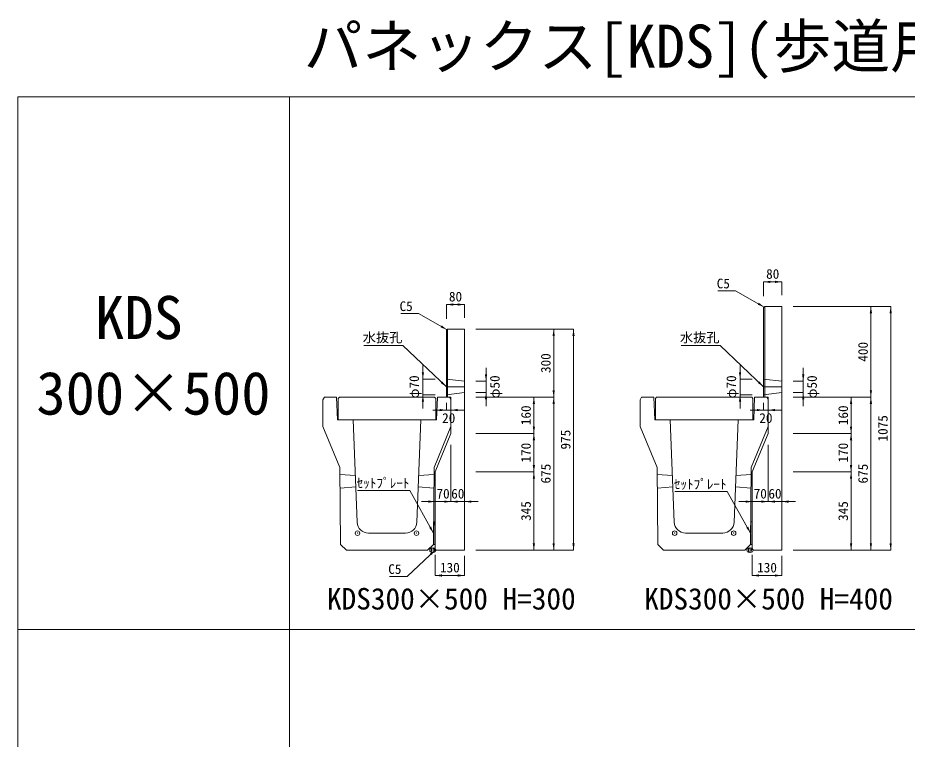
# Model space of a CAD drawing. Units: millimetres at full size, sheet at 1:40. Extents: x 172874 to 199766, y 869448 to 902797.
# Drawn here: x 172874 to 176800, y 899614 to 902797 of the extents above; entities that cross this region are included whole.
import ezdxf
from ezdxf.enums import TextEntityAlignment as Align

# ---------------------------------------------------------------- set-up
doc = ezdxf.new("R2010")
doc.units = ezdxf.units.MM
doc.header["$LTSCALE"] = 40
doc.header["$PDMODE"] = 32
doc.header["$PDSIZE"] = 20
for name, pattern in [('DASHED', [7.5, 6, -1.5]), ('USER1', [28.575, 19.05, -3.175, 3.175, -3.175]), ('USER2', [4.7625, 3.175, -1.5875])]:
    doc.linetypes.add(name, pattern=pattern)
for name, color, linetype, lineweight in [('セットプレート', 3, 'Continuous', 13), ('パネックスKDS', 2, 'Continuous', 13), ('図枠', 5, 'Continuous', 13), ('寸法線', 7, 'Continuous', 13), ('引出線', 4, 'Continuous', 13), ('本体', 2, 'Continuous', 13), ('補助線', 8, 'Continuous', 13)]:
    doc.layers.add(name, color=color, linetype=linetype, lineweight=lineweight)
doc.layers.add('文字', color=7, linetype='Continuous')
doc.styles.add('ＭＳ ゴシック', font='')
doc.styles.get('ＭＳ ゴシック').set_extended_font_data('MS Gothic')

# ---------------------------------------------------------------- blocks, each defined once
blk = doc.blocks.new('filled_arrow')
at = {"color": 0, "linetype": 'Continuous', "lineweight": -2}
blk.add_solid([(7.5, 1.25), (0, 0), (7.5, -1.25)], dxfattribs=at)

msp = doc.modelspace()

# ---------------------------------------------------------------- linework, layer by layer
at = {"layer": 'セットプレート'}
for points in [[(174708.36, 900473.33), (174714.36, 900473.28), (174715.22, 900573.27), (174709.22, 900573.33)], [(176108.36, 900473.33), (176114.36, 900473.28), (176115.22, 900573.27), (176109.22, 900573.33)]]:
    msp.add_lwpolyline(points, close=True, dxfattribs=at)
at = {"layer": 'パネックスKDS'}
for p, q in [((176166.29, 901518.33), (176171.29, 901523.33)), ((176166.29, 901123.33), (176166.29, 901518.33)), ((176171.29, 901523.33), (176246.29, 901523.33)), ((176246.29, 900448.33), (176246.29, 901523.33)), ((174766.29, 901418.33), (174771.29, 901423.33)), ((174766.29, 901123.33), (174766.29, 901418.33)), ((174771.29, 901423.33), (174846.29, 901423.33)), ((174846.29, 900448.33), (174846.29, 901423.33)), ((174766.29, 901123.33), (174786.29, 901123.33)), ((174786.29, 900963.33), (174786.29, 901123.33)), ((176166.29, 901123.33), (176186.29, 901123.33)), ((176186.29, 900963.33), (176186.29, 901123.33)), ((174786.29, 900963.33), (174716.29, 900793.33)), ((176186.29, 900963.33), (176116.29, 900793.33)), ((174716.29, 900453.33), (174716.29, 900793.33)), ((176116.29, 900453.33), (176116.29, 900793.33)), ((174716.29, 900453.33), (174721.29, 900448.33)), ((174721.29, 900448.33), (174846.29, 900448.33)), ((176116.29, 900453.33), (176121.29, 900448.33)), ((176121.29, 900448.33), (176246.29, 900448.33))]:
    msp.add_line(p, q, dxfattribs=at)
at = {"layer": 'パネックスKDS', "lineweight": 5}
for p, q in [((176171.29, 901123.33), (176171.29, 901523.33)), ((174771.29, 901123.33), (174771.29, 901423.33))]:
    msp.add_line(p, q, dxfattribs=at)
at = {"layer": 'パネックスKDS', "linetype": 'DASHED', "lineweight": 9}
for p, q in [((174766.29, 901203.33), (174846.29, 901193.33)), ((176166.29, 901203.33), (176246.29, 901193.33)), ((174766.29, 901133.33), (174846.29, 901143.33)), ((176166.29, 901133.33), (176246.29, 901143.33))]:
    msp.add_line(p, q, dxfattribs=at)
at = {"layer": '図枠'}
for p, q in [((172874.21, 902448.33), (185274.21, 902448.33)), ((172874.21, 902448.33), (172874.21, 887048.33)), ((174074.21, 902448.33), (174074.21, 887048.33)), ((172874.21, 900098.33), (185274.21, 900098.33))]:
    msp.add_line(p, q, dxfattribs=at)
at = {"layer": '寸法線'}
for p, q in [((176166.29, 901631.88), (176246.29, 901631.88)), ((176166.29, 901568.33), (176166.29, 901631.88)), ((176246.29, 901573.33), (176246.29, 901631.88)), ((174766.29, 901531.88), (174846.29, 901531.88)), ((174766.29, 901468.33), (174766.29, 901531.88)), ((174846.29, 901473.33), (174846.29, 901531.88)), ((176296.29, 901523.33), (176727.13, 901523.33)), ((176296.29, 901523.33), (176639.63, 901523.33)), ((176639.63, 901123.33), (176639.63, 901523.33)), ((176727.13, 900448.33), (176727.13, 901523.33)), ((174896.29, 901423.33), (175327.13, 901423.33)), ((174896.29, 901423.33), (175239.63, 901423.33)), ((175239.63, 901123.33), (175239.63, 901423.33)), ((175327.13, 900448.33), (175327.13, 901423.33)), ((174662.22, 901263.33), (174662.22, 901073.33)), ((174940.96, 901253.33), (174940.96, 901083.33)), ((176062.22, 901263.33), (176062.22, 901073.33)), ((176340.96, 901253.33), (176340.96, 901083.33)), ((174716.29, 901203.33), (174662.22, 901203.33)), ((174896.29, 901193.33), (174940.96, 901193.33)), ((176116.29, 901203.33), (176062.22, 901203.33)), ((176296.29, 901193.33), (176340.96, 901193.33)), ((174716.29, 901133.33), (174662.22, 901133.33)), ((174896.29, 901143.33), (174940.96, 901143.33)), ((174896.29, 901123.33), (175239.63, 901123.33)), ((174896.29, 901123.33), (175152.13, 901123.33)), ((174896.29, 901123.33), (175239.63, 901123.33)), ((175152.13, 901123.33), (175152.13, 900963.33)), ((175239.63, 901123.33), (175239.63, 900448.33)), ((176116.29, 901133.33), (176062.22, 901133.33)), ((176296.29, 901143.33), (176340.96, 901143.33)), ((176296.29, 901123.33), (176639.63, 901123.33)), ((176296.29, 901123.33), (176552.13, 901123.33)), ((176296.29, 901123.33), (176639.63, 901123.33)), ((176552.13, 901123.33), (176552.13, 900963.33)), ((176639.63, 901123.33), (176639.63, 900448.33)), ((174766.29, 901098.33), (174766.29, 901066.25)), ((174786.29, 901098.33), (174786.29, 901066.25)), ((176166.29, 901098.33), (176166.29, 901066.25)), ((176186.29, 901098.33), (176186.29, 901066.25)), ((174706.29, 901066.25), (174846.29, 901066.25)), ((176106.29, 901066.25), (176246.29, 901066.25)), ((174896.29, 900963.33), (175152.13, 900963.33)), ((174896.29, 900963.33), (175152.13, 900963.33)), ((175152.13, 900963.33), (175152.13, 900793.33)), ((176296.29, 900963.33), (176552.13, 900963.33)), ((176296.29, 900963.33), (176552.13, 900963.33)), ((176552.13, 900963.33), (176552.13, 900793.33)), ((174786.29, 900913.33), (174786.29, 900662.5)), ((174786.29, 900913.33), (174786.29, 900662.5)), ((174846.29, 900913.33), (174846.29, 900662.5)), ((176186.29, 900913.33), (176186.29, 900662.5)), ((176186.29, 900913.33), (176186.29, 900662.5)), ((176246.29, 900913.33), (176246.29, 900662.5)), ((174896.29, 900793.33), (175152.13, 900793.33)), ((174896.29, 900793.33), (175152.13, 900793.33)), ((175152.13, 900793.33), (175152.13, 900448.33)), ((176296.29, 900793.33), (176552.13, 900793.33)), ((176296.29, 900793.33), (176552.13, 900793.33)), ((176552.13, 900793.33), (176552.13, 900448.33)), ((174716.29, 900743.33), (174716.29, 900662.5)), ((176116.29, 900743.33), (176116.29, 900662.5)), ((174846.29, 900662.5), (174656.29, 900662.5)), ((174726.29, 900662.5), (174906.29, 900662.5)), ((176246.29, 900662.5), (176056.29, 900662.5)), ((176126.29, 900662.5), (176306.29, 900662.5)), ((174896.29, 900448.33), (175327.13, 900448.33)), ((174896.29, 900448.33), (175239.63, 900448.33)), ((174896.29, 900448.33), (175152.13, 900448.33)), ((176296.29, 900448.33), (176727.13, 900448.33)), ((176296.29, 900448.33), (176639.63, 900448.33)), ((176296.29, 900448.33), (176552.13, 900448.33)), ((174716.29, 900428.33), (174716.29, 900336.53)), ((174846.29, 900423.33), (174846.29, 900336.53)), ((176116.29, 900428.33), (176116.29, 900336.53)), ((176246.29, 900423.33), (176246.29, 900336.53)), ((174716.29, 900336.53), (174846.29, 900336.53)), ((176116.29, 900336.53), (176246.29, 900336.53))]:
    msp.add_line(p, q, dxfattribs=at)
at = {"layer": '引出線'}
for points in [[(176168.79, 901520.83), (176042.42, 901591.91), (175964.65, 901591.91)], [(174768.79, 901420.83), (174642.42, 901491.91), (174564.65, 901491.91)], [(174766.29, 901168.33), (174573.83, 901351.78), (174402.09, 901351.78)], [(176166.29, 901168.33), (175973.83, 901351.78), (175802.09, 901351.78)], [(174708.79, 900523.33), (174605.1, 900711.66), (174373.74, 900711.66)], [(176108.79, 900523.33), (176005.1, 900706.77), (175773.74, 900706.77)], [(174718.79, 900450.83), (174592.42, 900332.18), (174514.65, 900332.18)]]:
    msp.add_lwpolyline(points, dxfattribs=at)
at = {"layer": '本体'}
for p, q in [((174227.29, 901123.33), (174221.29, 901111.33)), ((174227.29, 901123.33), (174281.29, 901123.33)), ((174281.29, 901123.33), (174285.29, 901023.33)), ((174726.29, 901123.33), (174722.29, 901023.33)), ((174726.29, 901123.33), (174780.29, 901123.33)), ((174780.29, 901123.33), (174786.29, 901111.33)), ((175627.29, 901123.33), (175621.29, 901111.33)), ((175627.29, 901123.33), (175681.29, 901123.33)), ((175681.29, 901123.33), (175685.29, 901023.33)), ((176126.29, 901123.33), (176122.29, 901023.33)), ((176126.29, 901123.33), (176180.29, 901123.33)), ((176180.29, 901123.33), (176186.29, 901111.33)), ((174221.29, 901111.33), (174221.29, 900993.33)), ((174786.29, 901111.33), (174786.29, 900993.33)), ((175621.29, 901111.33), (175621.29, 900993.33)), ((176186.29, 901111.33), (176186.29, 900993.33)), ((174285.29, 901023.33), (174353.79, 901023.33)), ((174353.79, 901023.33), (174371.87, 900571.33)), ((174635.71, 900571.33), (174653.79, 901023.33)), ((174653.79, 901023.33), (174722.29, 901023.33)), ((175685.29, 901023.33), (175753.79, 901023.33)), ((175753.79, 901023.33), (175771.87, 900571.33)), ((176035.71, 900571.33), (176053.79, 901023.33)), ((176053.79, 901023.33), (176122.29, 901023.33)), ((174221.29, 900993.33), (174296.29, 900813.33)), ((174786.29, 900993.33), (174711.29, 900813.33)), ((175621.29, 900993.33), (175696.29, 900813.33)), ((176186.29, 900993.33), (176111.29, 900813.33)), ((174296.29, 900813.33), (174299.22, 900473.33)), ((174708.36, 900473.33), (174711.29, 900813.33)), ((175696.29, 900813.33), (175699.22, 900473.33)), ((176108.36, 900473.33), (176111.29, 900813.33)), ((174421.83, 900523.33), (174585.75, 900523.33)), ((175821.83, 900523.33), (175985.75, 900523.33)), ((174299.22, 900473.33), (174324.44, 900448.33)), ((174324.44, 900448.33), (174683.14, 900448.33)), ((174683.14, 900448.33), (174708.36, 900473.33)), ((175699.22, 900473.33), (175724.44, 900448.33)), ((175724.44, 900448.33), (176083.14, 900448.33)), ((176083.14, 900448.33), (176108.36, 900473.33))]:
    msp.add_line(p, q, dxfattribs=at)
at = {"layer": '本体', "linetype": 'USER2'}
for p, q in [((174296.56, 900782.33), (174363.63, 900777.33)), ((174711.02, 900782.33), (174643.95, 900777.33)), ((175696.56, 900782.33), (175763.63, 900777.33)), ((176111.02, 900782.33), (176043.95, 900777.33)), ((174365.63, 900727.33), (174297.08, 900722.33)), ((174641.95, 900727.33), (174710.51, 900722.33)), ((175765.63, 900727.33), (175697.08, 900722.33)), ((176041.95, 900727.33), (176110.51, 900722.33))]:
    msp.add_line(p, q, dxfattribs=at)
at = {"layer": '本体', "lineweight": 20}
for points in [[(174288.79, 901117.33), (174293.79, 901123.33), (174713.79, 901123.33), (174718.79, 901117.33), (174718.79, 901023.33), (174288.79, 901023.33)], [(175688.79, 901117.33), (175693.79, 901123.33), (176113.79, 901123.33), (176118.79, 901117.33), (176118.79, 901023.33), (175688.79, 901023.33)]]:
    msp.add_lwpolyline(points, close=True, dxfattribs=at)
at = {"layer": '本体'}
for centre, start, end in [((174421.83, 900573.33), 182.29061, 270), ((174585.75, 900573.33), 270, 357.70939), ((175821.83, 900573.33), 182.29061, 270), ((175985.75, 900573.33), 270, 357.70939)]:
    msp.add_arc(centre, 50, start, end, dxfattribs=at)
at = {"layer": '補助線', "linetype": 'USER1'}
for p, q in [((174766.29, 901168.33), (174846.29, 901168.33)), ((176166.29, 901168.33), (176246.29, 901168.33))]:
    msp.add_line(p, q, dxfattribs=at)
at = {"layer": '補助線'}
for p in [(174373.79, 900523.33), (174633.79, 900523.33), (175773.79, 900523.33), (176033.79, 900523.33), (174702.29, 900448.33), (174709.29, 900448.33), (174709.29, 900448.33), (176102.29, 900448.33), (176109.29, 900448.33), (176109.29, 900448.33)]:
    msp.add_point(p, dxfattribs=at)

# ---------------------------------------------------------------- block references
at = {"layer": '寸法線', "xscale": 4, "yscale": 4}
for p in [(176166.29, 901631.88), (174766.29, 901531.88), (174786.29, 901066.25), (176186.29, 901066.25), (174786.29, 900662.5), (174846.29, 900662.5), (176186.29, 900662.5), (176246.29, 900662.5), (174716.29, 900336.53), (176116.29, 900336.53)]:
    msp.add_blockref('filled_arrow', p, dxfattribs=at)
for p, rotation in [((176246.29, 901631.88), 180), ((174846.29, 901531.88), 180), ((176639.63, 901523.33), 270), ((176727.13, 901523.33), 270), ((175239.63, 901423.33), 270), ((175327.13, 901423.33), 270), ((174662.22, 901203.33), 90), ((176062.22, 901203.33), 90), ((174940.96, 901193.33), 90), ((176340.96, 901193.33), 90), ((174662.22, 901133.33), 270), ((174940.96, 901143.33), 270), ((175152.13, 901123.33), 270), ((175239.63, 901123.33), 90), ((175239.63, 901123.33), 270), ((176062.22, 901133.33), 270), ((176340.96, 901143.33), 270), ((176552.13, 901123.33), 270), ((176639.63, 901123.33), 90), ((176639.63, 901123.33), 270), ((174766.29, 901066.25), 180), ((176166.29, 901066.25), 180), ((175152.13, 900963.33), 90), ((175152.13, 900963.33), 270), ((176552.13, 900963.33), 90), ((176552.13, 900963.33), 270), ((175152.13, 900793.33), 90), ((176552.13, 900793.33), 90), ((175152.13, 900793.33), 270), ((176552.13, 900793.33), 270), ((174716.29, 900662.5), 180), ((174786.29, 900662.5), 180), ((176116.29, 900662.5), 180), ((176186.29, 900662.5), 180), ((175152.13, 900448.33), 90), ((175239.63, 900448.33), 90), ((175327.13, 900448.33), 90), ((176552.13, 900448.33), 90), ((176639.63, 900448.33), 90), ((176727.13, 900448.33), 90), ((174846.29, 900336.53), 180), ((176246.29, 900336.53), 180)]:
    msp.add_blockref('filled_arrow', p, dxfattribs=dict(at, rotation=rotation))
at = {"layer": '引出線', "xscale": 4, "yscale": 4}
for p, rotation in [((176168.79, 901520.83), 150.6), ((174768.79, 901420.83), 150.6), ((174766.29, 901168.33), 136.4), ((176166.29, 901168.33), 136.4), ((174708.79, 900523.33), 118.8), ((176108.79, 900523.33), 119.5), ((174718.79, 900450.83), 223.2)]:
    msp.add_blockref('filled_arrow', p, dxfattribs=dict(at, rotation=rotation))

# ---------------------------------------------------------------- texts
at = {"layer": '寸法線', "style": 'ＭＳ ゴシック'}
for s, p in [('80', (176206.29, 901666.88)), ('80', (174806.29, 901566.88)), ('20', (174776.29, 901031.25)), ('20', (176176.29, 901031.25)), ('70', (174751.29, 900697.5)), ('60', (174816.29, 900697.5)), ('70', (176151.29, 900697.5)), ('60', (176216.29, 900697.5)), ('130', (174781.29, 900371.53)), ('130', (176181.29, 900371.53))]:
    msp.add_text(s, height=42.72, dxfattribs=at).set_placement(p, align=Align.MIDDLE_CENTER)
for s, p in [('400', (176604.63, 901323.33)), ('300', (175204.63, 901273.33)), ('φ70', (174623.56, 901168.33)), ('φ50', (174979.62, 901168.33)), ('φ70', (176023.56, 901168.33)), ('φ50', (176379.62, 901168.33)), ('160', (175117.13, 901043.33)), ('160', (176517.13, 901043.33)), ('1075', (176692.13, 900985.83)), ('975', (175292.13, 900935.83)), ('170', (175117.13, 900878.33)), ('170', (176517.13, 900878.33)), ('675', (175204.63, 900785.83)), ('675', (176604.63, 900785.83)), ('345', (175117.13, 900620.83)), ('345', (176517.13, 900620.83))]:
    msp.add_text(s, height=42.72, rotation=90, dxfattribs=at).set_placement(p, align=Align.MIDDLE_CENTER)
at = {"layer": '引出線', "style": 'ＭＳ ゴシック'}
for s, p in [('C5', (176017.42, 901645.91)), ('C5', (174617.42, 901545.91)), ('水抜孔', (174571.58, 901408.06)), ('水抜孔', (175971.58, 901408.06)), ('ｾｯﾄﾌﾟﾚｰﾄ', (174602.85, 900765.66)), ('ｾｯﾄﾌﾟﾚｰﾄ', (176002.85, 900760.77)), ('C5', (174567.42, 900386.18))]:
    msp.add_text(s, height=42.72, dxfattribs=at).set_placement(p, align=Align.TOP_RIGHT)
at = {"layer": '文字', "style": 'ＭＳ ゴシック'}
for s, height, p in [('パネックス[KDS](歩道用)(深溝U字溝対応簡易土留め板)300サイズ 組立断面図', 189.9, (174136.39, 902519.95)), ('KDS300×500 H=300', 94.94, (174238.87, 900157.94)), ('KDS300×500 H=400', 94.94, (175638.87, 900157.94))]:
    msp.add_text(s, height=height, dxfattribs=at).set_placement(p, align=Align.BOTTOM_LEFT)
for s, p in [('KDS ', (173215.21, 901569.5)), ('300×500', (172956.21, 901236.16))]:
    msp.add_text(s, height=189.9, dxfattribs=at).set_placement(p, align=Align.TOP_LEFT)

doc.saveas('drawing.dxf')
